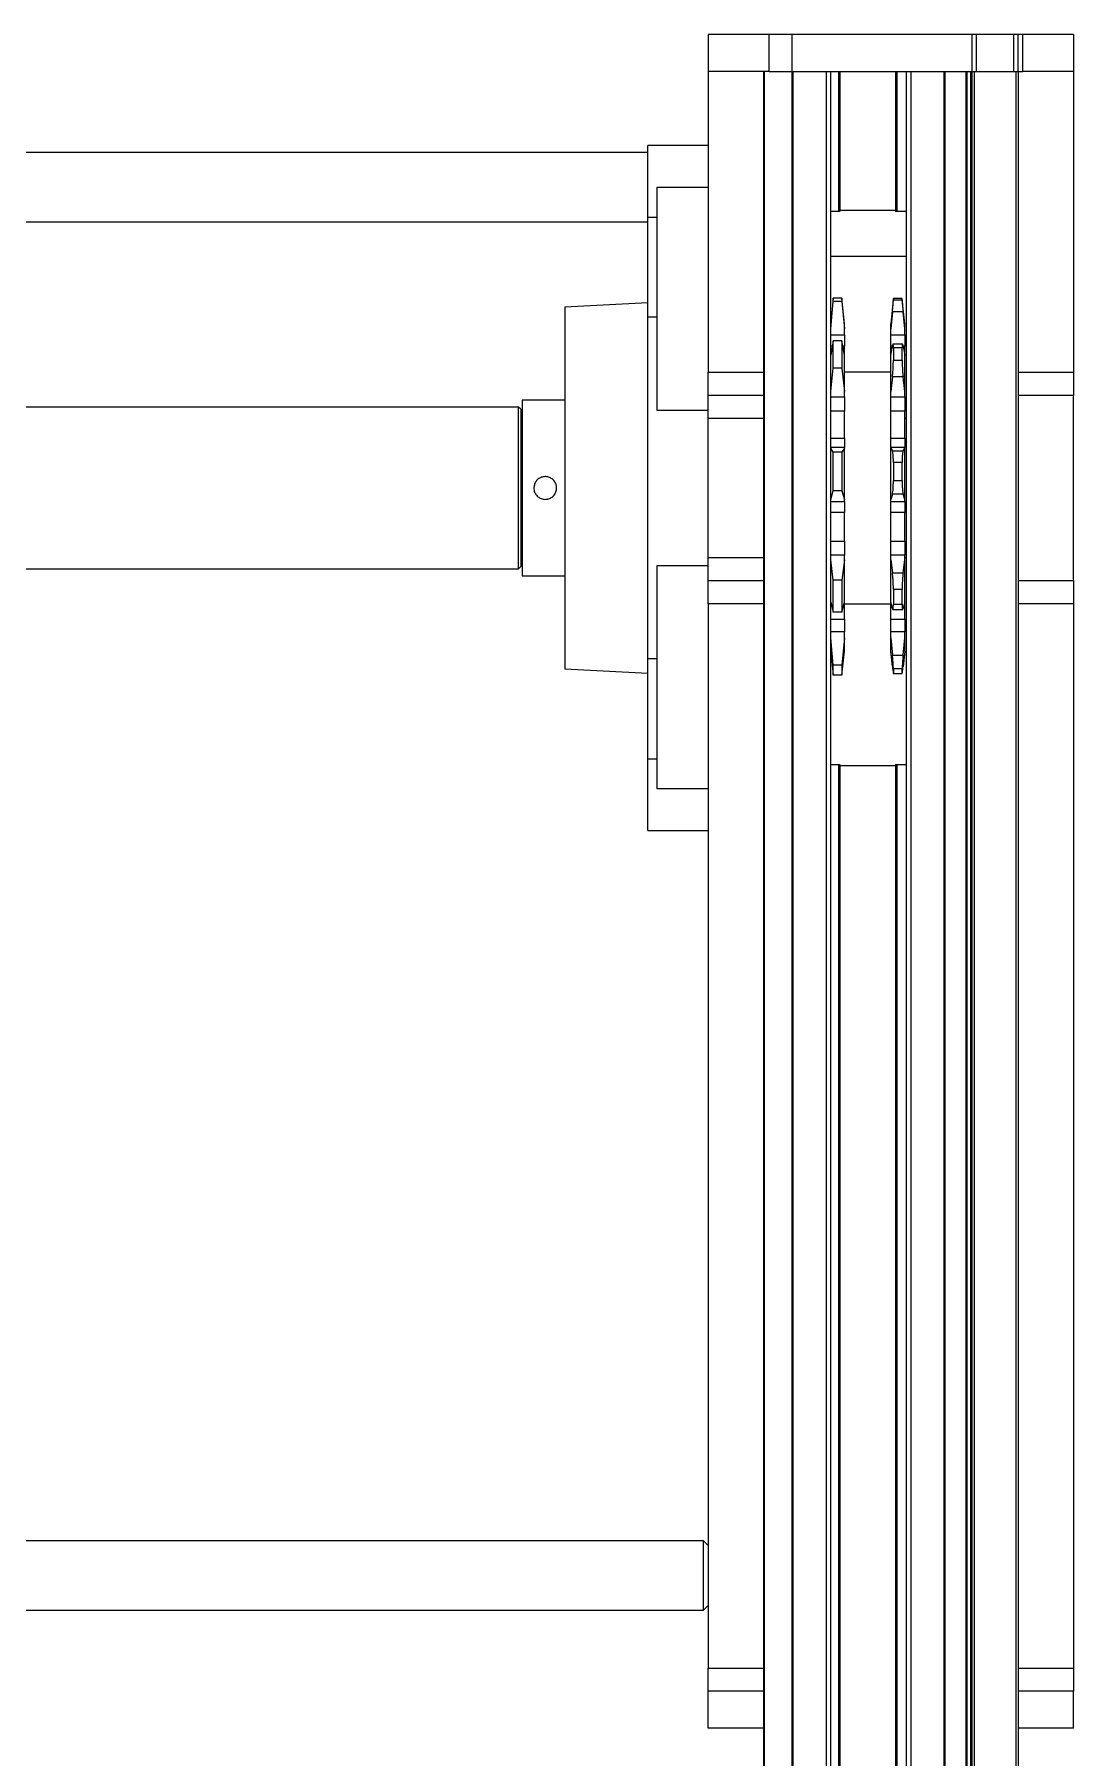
# Model space of a CAD drawing. Header units: millimetres. Extents: x 2676 to 14409, y -484 to 4878.
# Drawn here: x 13300.7 to 13525.3, y 4440.3 to 4812.7 of the extents above; entities that cross this region are included whole.
import ezdxf

# ---------------------------------------------------------------- set-up
doc = ezdxf.new("R2010")
doc.units = ezdxf.units.MM

msp = doc.modelspace()

# ---------------------------------------------------------------- linework, layer by layer
at = {"color": 7, "linetype": 'Continuous', "lineweight": 15}
for p, q in [((13446.33, 4812.66, 2353.14), (13446.33, 4804.66, 2353.14)), ((13459.53, 4812.66, 2353.14), (13446.33, 4812.66, 2353.14)), ((13459.53, 4804.66, 2353.14), (13459.53, 4812.66, 2353.14)), ((13464.53, 4812.66, 2353.14), (13459.53, 4812.66, 2353.14)), ((13464.53, 4804.66, 2353.14), (13464.53, 4812.66, 2353.14)), ((13503.33, 4812.66, 2353.14), (13464.53, 4812.66, 2353.14)), ((13503.33, 4812.66, 2353.14), (13503.33, 4804.66, 2353.14)), ((13504.33, 4812.66, 2353.14), (13503.33, 4812.66, 2353.14)), ((13504.33, 4804.66, 2353.14), (13504.33, 4812.66, 2353.14)), ((13512.33, 4812.66, 2353.14), (13504.33, 4812.66, 2353.14)), ((13512.33, 4812.66, 2353.14), (13512.33, 4804.66, 2353.14)), ((13513.33, 4812.66, 2353.14), (13512.33, 4812.66, 2353.14)), ((13513.33, 4804.66, 2353.14), (13513.33, 4812.66, 2353.14)), ((13514.33, 4812.66, 2353.14), (13513.33, 4812.66, 2353.14)), ((13514.33, 4804.66, 2353.14), (13514.33, 4812.66, 2353.14)), ((13525.33, 4812.66, 2353.14), (13514.33, 4812.66, 2353.14)), ((13525.33, 4812.66, 2353.14), (13525.33, 4804.66, 2353.14)), ((13459.53, 4804.66, 2353.14), (13446.33, 4804.66, 2353.14)), ((13458.33, 4804.66, 2353.14), (13446.33, 4804.66, 2353.14)), ((13446.33, 4804.66, 2353.14), (13446.33, 4739.66, 2353.14)), ((13458.33, 4804.66, 2353.14), (13458.33, 4739.66, 2353.14)), ((13458.42, 4804.66, 2353.14), (13458.42, 3804.66, 2353.14)), ((13459.53, 4804.66, 2353.14), (13464.53, 4804.66, 2353.14)), ((13459.53, 4804.66, 2353.14), (13464.44, 4804.66, 2353.14)), ((13464.44, 4804.66, 2353.14), (13464.44, 3804.66, 2353.14)), ((13464.53, 4804.66, 2353.14), (13503.33, 4804.66, 2353.14)), ((13464.65, 4804.66, 2353.14), (13464.65, 3804.66, 2353.14)), ((13464.65, 4804.66, 2353.14), (13471.83, 4804.66, 2353.14)), ((13471.83, 4804.66, 2353.14), (13471.83, 3804.66, 2353.14)), ((13472.83, 3804.66, 2353.14), (13472.83, 4804.66, 2353.14)), ((13474.53, 4804.66, 2353.14), (13474.53, 4774.41, 2353.14)), ((13474.83, 4804.66, 2353.14), (13474.83, 4774.51, 2353.14)), ((13486.83, 4804.66, 2353.14), (13486.83, 4774.51, 2353.14)), ((13487.13, 4804.66, 2353.14), (13487.13, 4774.41, 2353.14)), ((13489.13, 4804.66, 2353.14), (13489.13, 3804.66, 2353.14)), ((13490.13, 4804.66, 2353.14), (13490.13, 3804.66, 2353.14)), ((13490.13, 4804.66, 2353.14), (13497.3, 4804.66, 2353.14)), ((13497.3, 4804.66, 2353.14), (13497.3, 3804.66, 2353.14)), ((13497.52, 4804.66, 2353.14), (13497.52, 3804.66, 2353.14)), ((13502.04, 4804.66, 2353.14), (13502.04, 3804.66, 2353.14)), ((13502.25, 4804.66, 2353.14), (13502.25, 3804.66, 2353.14)), ((13503.03, 4804.66, 2353.14), (13503.03, 3804.66, 2353.14)), ((13503.33, 4804.66, 2353.14), (13503.33, 3804.66, 2353.14)), ((13503.33, 4804.66, 2353.14), (13503.83, 4804.66, 2353.14)), ((13503.83, 4804.66, 2353.14), (13503.83, 3804.66, 2353.14)), ((13503.83, 4804.66, 2353.14), (13512.83, 4804.66, 2353.14)), ((13504.33, 4804.66, 2353.14), (13512.33, 4804.66, 2353.14)), ((13512.83, 4804.66, 2353.14), (13512.83, 3804.66, 2353.14)), ((13512.83, 4804.66, 2353.14), (13513.33, 4804.66, 2353.14)), ((13513.33, 4804.66, 2353.14), (13514.33, 4804.66, 2353.14)), ((13513.33, 4804.66, 2353.14), (13513.33, 3804.66, 2353.14)), ((13525.33, 4804.66, 2353.14), (13514.33, 4804.66, 2353.14)), ((13525.33, 4804.66, 2353.14), (13525.33, 4739.66, 2353.14)), ((13446.33, 4788.66, 2353.14), (13433.33, 4788.66, 2353.14)), ((13433.33, 4773.16, 2353.14), (13433.33, 4788.66, 2353.14)), ((13433.33, 4787.16, 2353.14), (13169.33, 4787.16, 2353.14)), ((13435.33, 4731.42, 2353.14), (13435.33, 4779.66, 2353.14)), ((13435.33, 4779.66, 2353.14), (13446.33, 4779.66, 2353.14)), ((13474.53, 4774.41, 2353.14), (13472.83, 4774.41, 2353.14)), ((13486.83, 4774.66, 2353.14), (13474.83, 4774.66, 2353.14)), ((13489.13, 4774.41, 2353.14), (13487.13, 4774.41, 2353.14)), ((13169.33, 4772.16, 2353.14), (13433.33, 4772.16, 2353.14)), ((13433.33, 4773.16, 2353.14), (13435.33, 4773.16, 2353.14)), ((13433.33, 4751.54, 2353.14), (13433.33, 4773.16, 2353.14)), ((13489.13, 4764.66, 2353.14), (13472.83, 4764.66, 2353.14)), ((13473.38, 4755.66, 2353.14), (13472.83, 4750.13, 2353.14)), ((13472.83, 4749.08, 2353.14), (13473.38, 4754.93, 2353.14)), ((13475.27, 4755.66, 2353.14), (13473.38, 4755.66, 2353.14)), ((13473.38, 4754.93, 2353.14), (13473.38, 4755.66, 2353.14)), ((13475.27, 4754.93, 2353.14), (13473.38, 4754.93, 2353.14)), ((13475.83, 4750.13, 2353.14), (13475.27, 4755.66, 2353.14)), ((13475.27, 4755.66, 2353.14), (13475.27, 4754.93, 2353.14)), ((13475.27, 4754.93, 2353.14), (13475.83, 4749.08, 2353.14)), ((13486.35, 4755.34, 2353.14), (13485.83, 4750.13, 2353.14)), ((13488.28, 4755.63, 2353.14), (13486.38, 4755.63, 2353.14)), ((13486.38, 4755.63, 2353.14), (13486.38, 4755.3, 2353.14)), ((13488.27, 4755.63, 2353.14), (13486.38, 4755.63, 2353.14)), ((13486.38, 4755.3, 2353.14), (13488.27, 4755.3, 2353.14)), ((13488.27, 4755.3, 2353.14), (13488.27, 4755.63, 2353.14)), ((13488.83, 4750.13, 2353.14), (13488.31, 4755.34, 2353.14)), ((13433.33, 4754.66, 2353.14), (13415.33, 4753.72, 2353.14)), ((13415.33, 4753.72, 2353.14), (13415.33, 4675.61, 2353.14)), ((13433.33, 4677.79, 2353.14), (13433.33, 4751.54, 2353.14)), ((13435.33, 4751.54, 2353.14), (13433.33, 4751.54, 2353.14)), ((13486.17, 4752.75, 2353.14), (13485.83, 4749.08, 2353.14)), ((13488.48, 4752.75, 2353.14), (13486.17, 4752.75, 2353.14)), ((13488.83, 4749.08, 2353.14), (13488.48, 4752.75, 2353.14)), ((13472.83, 4747.74, 2353.14), (13475.83, 4747.74, 2353.14)), ((13475.83, 4749.08, 2353.14), (13475.83, 4750.13, 2353.14)), ((13475.83, 4747.74, 2353.14), (13475.83, 4749.08, 2353.14)), ((13475.83, 4747.74, 2353.14), (13475.83, 4745.33, 2353.14)), ((13485.83, 4749.08, 2353.14), (13485.83, 4750.13, 2353.14)), ((13485.83, 4747.74, 2353.14), (13485.83, 4749.08, 2353.14)), ((13485.83, 4747.74, 2353.14), (13488.83, 4747.74, 2353.14)), ((13485.83, 4745.33, 2353.14), (13485.83, 4747.74, 2353.14)), ((13488.83, 4749.08, 2353.14), (13488.83, 4750.13, 2353.14)), ((13488.83, 4747.74, 2353.14), (13488.83, 4749.08, 2353.14)), ((13488.83, 4747.74, 2353.14), (13488.83, 4745.33, 2353.14)), ((13473.38, 4746.47, 2353.14), (13472.83, 4743.36, 2353.14)), ((13473.38, 4740.53, 2353.14), (13473.38, 4746.47, 2353.14)), ((13475.27, 4746.47, 2353.14), (13473.38, 4746.47, 2353.14)), ((13475.27, 4746.47, 2353.14), (13475.27, 4740.53, 2353.14)), ((13475.83, 4743.36, 2353.14), (13475.27, 4746.47, 2353.14)), ((13475.83, 4743.36, 2353.14), (13475.83, 4745.33, 2353.14)), ((13485.83, 4743.36, 2353.14), (13485.83, 4745.33, 2353.14)), ((13485.83, 4743.36, 2353.14), (13486.17, 4745.31, 2353.14)), ((13488.35, 4745.76, 2353.14), (13486.31, 4745.76, 2353.14)), ((13486.38, 4744.98, 2353.14), (13486.38, 4742.26, 2353.14)), ((13488.27, 4744.98, 2353.14), (13486.38, 4744.98, 2353.14)), ((13488.27, 4742.26, 2353.14), (13488.27, 4744.98, 2353.14)), ((13488.48, 4745.31, 2353.14), (13488.83, 4743.36, 2353.14)), ((13488.83, 4743.36, 2353.14), (13488.83, 4745.33, 2353.14)), ((13472.83, 4735.51, 2353.14), (13473.38, 4740.53, 2353.14)), ((13475.27, 4740.53, 2353.14), (13473.38, 4740.53, 2353.14)), ((13475.27, 4740.53, 2353.14), (13475.83, 4735.51, 2353.14)), ((13475.83, 4735.51, 2353.14), (13475.83, 4743.36, 2353.14)), ((13485.83, 4735.51, 2353.14), (13485.83, 4743.36, 2353.14)), ((13486.38, 4742.26, 2353.14), (13488.27, 4742.26, 2353.14)), ((13488.83, 4735.51, 2353.14), (13488.83, 4743.36, 2353.14)), ((13446.33, 4739.66, 2353.14), (13458.33, 4739.66, 2353.14)), ((13446.33, 4734.66, 2353.14), (13446.33, 4739.66, 2353.14)), ((13458.33, 4739.66, 2353.14), (13458.33, 4738.34, 2353.14)), ((13458.33, 4738.34, 2353.14), (13458.33, 4690.99, 2353.14)), ((13485.83, 4739.66, 2353.14), (13475.83, 4739.66, 2353.14)), ((13486.17, 4738.66, 2353.14), (13485.83, 4735.51, 2353.14)), ((13488.48, 4738.66, 2353.14), (13486.17, 4738.66, 2353.14)), ((13488.83, 4735.51, 2353.14), (13488.48, 4738.66, 2353.14)), ((13513.33, 4739.66, 2353.14), (13525.33, 4739.66, 2353.14)), ((13525.33, 4739.66, 2353.14), (13525.33, 4734.66, 2353.14)), ((13415.33, 4733.66, 2353.14), (13406.13, 4733.66, 2353.14)), ((13406.13, 4733.66, 2353.14), (13406.13, 4695.66, 2353.14)), ((13446.33, 4731.42, 2353.14), (13446.33, 4734.66, 2353.14)), ((13458.33, 4734.66, 2353.14), (13446.33, 4734.66, 2353.14)), ((13472.83, 4734.36, 2353.14), (13475.83, 4734.36, 2353.14)), ((13475.83, 4734.36, 2353.14), (13475.83, 4735.51, 2353.14)), ((13475.83, 4734.36, 2353.14), (13475.83, 4731.25, 2353.14)), ((13485.83, 4734.36, 2353.14), (13485.83, 4735.51, 2353.14)), ((13485.83, 4734.36, 2353.14), (13488.83, 4734.36, 2353.14)), ((13485.83, 4731.25, 2353.14), (13485.83, 4734.36, 2353.14)), ((13488.83, 4734.36, 2353.14), (13488.83, 4735.51, 2353.14)), ((13488.83, 4734.36, 2353.14), (13488.83, 4731.25, 2353.14)), ((13525.33, 4734.66, 2353.14), (13513.33, 4734.66, 2353.14)), ((13525.33, 4694.66, 2353.14), (13525.33, 4734.66, 2353.14)), ((13405.33, 4732.16, 2353.14), (13197.33, 4732.16, 2353.14)), ((13405.83, 4731.66, 2353.14), (13405.33, 4732.16, 2353.14)), ((13405.33, 4714.95, 2353.14), (13405.33, 4732.16, 2353.14)), ((13405.83, 4731.66, 2353.14), (13405.83, 4714.94, 2353.14)), ((13406.13, 4729.66, 2353.14), (13405.83, 4729.66, 2353.14)), ((13446.33, 4731.42, 2353.14), (13435.33, 4731.42, 2353.14)), ((13446.33, 4697.91, 2353.14), (13446.33, 4731.42, 2353.14)), ((13458.33, 4729.66, 2353.14), (13446.33, 4729.66, 2353.14)), ((13475.83, 4731.25, 2353.14), (13472.83, 4731.25, 2353.14)), ((13475.83, 4725.41, 2353.14), (13475.83, 4731.25, 2353.14)), ((13488.83, 4731.25, 2353.14), (13485.83, 4731.25, 2353.14)), ((13485.83, 4725.41, 2353.14), (13485.83, 4731.25, 2353.14)), ((13488.83, 4725.41, 2353.14), (13488.83, 4731.25, 2353.14)), ((13489.13, 4729.66, 2353.14), (13488.83, 4729.66, 2353.14)), ((13472.83, 4725.41, 2353.14), (13475.83, 4725.41, 2353.14)), ((13475.83, 4725.41, 2353.14), (13475.83, 4723.43, 2353.14)), ((13485.83, 4725.41, 2353.14), (13488.83, 4725.41, 2353.14)), ((13485.83, 4723.43, 2353.14), (13485.83, 4725.41, 2353.14)), ((13488.83, 4725.41, 2353.14), (13488.83, 4723.43, 2353.14)), ((13475.83, 4723.43, 2353.14), (13472.83, 4723.43, 2353.14)), ((13473.38, 4722.4, 2353.14), (13472.83, 4723.24, 2353.14)), ((13473.38, 4714.03, 2353.14), (13473.38, 4722.4, 2353.14)), ((13475.27, 4722.4, 2353.14), (13473.38, 4722.4, 2353.14)), ((13475.83, 4723.24, 2353.14), (13475.27, 4722.4, 2353.14)), ((13475.27, 4722.4, 2353.14), (13475.27, 4714.03, 2353.14)), ((13475.83, 4723.24, 2353.14), (13475.83, 4723.43, 2353.14)), ((13475.83, 4712.19, 2353.14), (13475.83, 4723.24, 2353.14)), ((13488.83, 4723.43, 2353.14), (13485.83, 4723.43, 2353.14)), ((13485.83, 4723.24, 2353.14), (13485.83, 4723.43, 2353.14)), ((13485.83, 4723.24, 2353.14), (13486.17, 4722.71, 2353.14)), ((13485.83, 4712.19, 2353.14), (13485.83, 4723.24, 2353.14)), ((13486.17, 4722.71, 2353.14), (13488.48, 4722.71, 2353.14)), ((13488.48, 4722.71, 2353.14), (13488.83, 4723.24, 2353.14)), ((13488.83, 4723.24, 2353.14), (13488.83, 4723.43, 2353.14)), ((13488.83, 4712.19, 2353.14), (13488.83, 4723.24, 2353.14)), ((13486.38, 4720.15, 2353.14), (13486.38, 4716.31, 2353.14)), ((13488.27, 4720.15, 2353.14), (13486.38, 4720.15, 2353.14)), ((13488.27, 4716.31, 2353.14), (13488.27, 4720.15, 2353.14)), ((13405.33, 4697.16, 2353.14), (13405.33, 4714.95, 2353.14)), ((13405.83, 4714.94, 2353.14), (13405.83, 4697.66, 2353.14)), ((13472.83, 4712.19, 2353.14), (13473.38, 4714.03, 2353.14)), ((13475.27, 4714.03, 2353.14), (13473.38, 4714.03, 2353.14)), ((13475.27, 4714.03, 2353.14), (13475.83, 4712.19, 2353.14)), ((13486.38, 4716.31, 2353.14), (13488.27, 4716.31, 2353.14)), ((13472.83, 4711.76, 2353.14), (13475.83, 4711.76, 2353.14)), ((13475.83, 4711.76, 2353.14), (13475.83, 4712.19, 2353.14)), ((13475.83, 4711.76, 2353.14), (13475.83, 4709.4, 2353.14)), ((13486.17, 4713.34, 2353.14), (13485.83, 4712.19, 2353.14)), ((13485.83, 4711.76, 2353.14), (13485.83, 4712.19, 2353.14)), ((13485.83, 4711.76, 2353.14), (13488.83, 4711.76, 2353.14)), ((13485.83, 4709.4, 2353.14), (13485.83, 4711.76, 2353.14)), ((13488.48, 4713.34, 2353.14), (13486.17, 4713.34, 2353.14)), ((13488.83, 4712.19, 2353.14), (13488.48, 4713.34, 2353.14)), ((13488.83, 4711.76, 2353.14), (13488.83, 4712.19, 2353.14)), ((13488.83, 4711.76, 2353.14), (13488.83, 4709.4, 2353.14)), ((13475.83, 4709.4, 2353.14), (13472.83, 4709.4, 2353.14)), ((13475.83, 4703.18, 2353.14), (13475.83, 4709.4, 2353.14)), ((13488.83, 4709.4, 2353.14), (13485.83, 4709.4, 2353.14)), ((13485.83, 4703.18, 2353.14), (13485.83, 4709.4, 2353.14)), ((13488.83, 4703.18, 2353.14), (13488.83, 4709.4, 2353.14)), ((13472.83, 4703.18, 2353.14), (13475.83, 4703.18, 2353.14)), ((13475.83, 4703.18, 2353.14), (13475.83, 4700.12, 2353.14)), ((13485.83, 4703.18, 2353.14), (13488.83, 4703.18, 2353.14)), ((13485.83, 4700.12, 2353.14), (13485.83, 4703.18, 2353.14)), ((13488.83, 4703.18, 2353.14), (13488.83, 4700.12, 2353.14)), ((13405.83, 4699.66, 2353.14), (13406.13, 4699.66, 2353.14)), ((13446.33, 4699.66, 2353.14), (13458.33, 4699.66, 2353.14)), ((13475.83, 4700.12, 2353.14), (13472.83, 4700.12, 2353.14)), ((13473.38, 4694.71, 2353.14), (13472.83, 4699.11, 2353.14)), ((13475.83, 4699.11, 2353.14), (13475.27, 4694.71, 2353.14)), ((13475.83, 4699.11, 2353.14), (13475.83, 4700.12, 2353.14)), ((13475.83, 4690.02, 2353.14), (13475.83, 4699.11, 2353.14)), ((13488.83, 4700.12, 2353.14), (13485.83, 4700.12, 2353.14)), ((13485.83, 4699.11, 2353.14), (13485.83, 4700.12, 2353.14)), ((13485.83, 4699.11, 2353.14), (13486.17, 4696.35, 2353.14)), ((13485.83, 4690.02, 2353.14), (13485.83, 4699.11, 2353.14)), ((13488.48, 4696.35, 2353.14), (13488.83, 4699.11, 2353.14)), ((13488.83, 4699.11, 2353.14), (13488.83, 4700.12, 2353.14)), ((13488.83, 4699.66, 2353.14), (13489.13, 4699.66, 2353.14)), ((13488.83, 4690.02, 2353.14), (13488.83, 4699.11, 2353.14)), ((13197.33, 4697.16, 2353.14), (13405.33, 4697.16, 2353.14)), ((13405.33, 4697.16, 2353.14), (13405.83, 4697.66, 2353.14)), ((13406.13, 4695.66, 2353.14), (13415.33, 4695.66, 2353.14)), ((13435.33, 4697.91, 2353.14), (13446.33, 4697.91, 2353.14)), ((13435.33, 4649.67, 2353.14), (13435.33, 4697.91, 2353.14)), ((13446.33, 4694.66, 2353.14), (13446.33, 4697.91, 2353.14)), ((13486.17, 4696.35, 2353.14), (13488.48, 4696.35, 2353.14)), ((13446.33, 4694.66, 2353.14), (13458.33, 4694.66, 2353.14)), ((13446.33, 4689.66, 2353.14), (13446.33, 4694.66, 2353.14)), ((13473.38, 4687.83, 2353.14), (13473.38, 4694.71, 2353.14)), ((13475.27, 4694.71, 2353.14), (13473.38, 4694.71, 2353.14)), ((13475.27, 4694.71, 2353.14), (13475.27, 4687.83, 2353.14)), ((13486.38, 4692.75, 2353.14), (13486.38, 4689.59, 2353.14)), ((13488.27, 4692.75, 2353.14), (13486.38, 4692.75, 2353.14)), ((13488.27, 4689.59, 2353.14), (13488.27, 4692.75, 2353.14)), ((13513.33, 4694.66, 2353.14), (13525.33, 4694.66, 2353.14)), ((13525.33, 4694.66, 2353.14), (13525.33, 4689.66, 2353.14)), ((13458.33, 4689.66, 2353.14), (13446.33, 4689.66, 2353.14)), ((13446.33, 4689.66, 2353.14), (13446.33, 4459.66, 2353.14)), ((13458.33, 4690.99, 2353.14), (13458.33, 4689.66, 2353.14)), ((13458.33, 4689.66, 2353.14), (13458.33, 4459.66, 2353.14)), ((13472.83, 4690.02, 2353.14), (13473.38, 4687.83, 2353.14)), ((13475.27, 4687.83, 2353.14), (13473.38, 4687.83, 2353.14)), ((13475.27, 4687.83, 2353.14), (13475.83, 4690.02, 2353.14)), ((13475.83, 4686.32, 2353.14), (13475.83, 4690.02, 2353.14)), ((13475.83, 4689.66, 2353.14), (13485.83, 4689.66, 2353.14)), ((13486.17, 4688.64, 2353.14), (13485.83, 4690.02, 2353.14)), ((13485.83, 4686.32, 2353.14), (13485.83, 4690.02, 2353.14)), ((13486.27, 4688.43, 2353.14), (13488.39, 4688.43, 2353.14)), ((13486.38, 4689.59, 2353.14), (13488.27, 4689.59, 2353.14)), ((13488.83, 4690.02, 2353.14), (13488.48, 4688.64, 2353.14)), ((13488.83, 4686.32, 2353.14), (13488.83, 4690.02, 2353.14)), ((13525.33, 4689.66, 2353.14), (13513.33, 4689.66, 2353.14)), ((13525.33, 4689.66, 2353.14), (13525.33, 4459.66, 2353.14)), ((13472.83, 4686.32, 2353.14), (13475.83, 4686.32, 2353.14)), ((13475.83, 4686.32, 2353.14), (13475.83, 4683.61, 2353.14)), ((13485.83, 4686.32, 2353.14), (13488.83, 4686.32, 2353.14)), ((13485.83, 4683.61, 2353.14), (13485.83, 4686.32, 2353.14)), ((13488.83, 4686.32, 2353.14), (13488.83, 4683.61, 2353.14)), ((13475.83, 4683.61, 2353.14), (13472.83, 4683.61, 2353.14)), ((13473.38, 4676.36, 2353.14), (13472.83, 4682.26, 2353.14)), ((13475.83, 4682.26, 2353.14), (13475.27, 4676.36, 2353.14)), ((13475.83, 4682.26, 2353.14), (13475.83, 4683.61, 2353.14)), ((13475.83, 4679.39, 2353.14), (13475.83, 4682.26, 2353.14)), ((13488.83, 4683.61, 2353.14), (13485.83, 4683.61, 2353.14)), ((13485.83, 4682.26, 2353.14), (13485.83, 4683.61, 2353.14)), ((13485.83, 4682.26, 2353.14), (13486.17, 4678.56, 2353.14)), ((13485.83, 4679.39, 2353.14), (13485.83, 4682.26, 2353.14)), ((13488.48, 4678.56, 2353.14), (13488.83, 4682.26, 2353.14)), ((13488.83, 4682.26, 2353.14), (13488.83, 4683.61, 2353.14)), ((13488.83, 4679.39, 2353.14), (13488.83, 4682.26, 2353.14)), ((13433.33, 4677.79, 2353.14), (13435.33, 4677.79, 2353.14)), ((13433.33, 4656.16, 2353.14), (13433.33, 4677.79, 2353.14)), ((13472.83, 4679.39, 2353.14), (13473.38, 4674.18, 2353.14)), ((13475.27, 4674.18, 2353.14), (13475.83, 4679.39, 2353.14)), ((13486.17, 4676.12, 2353.14), (13485.83, 4679.39, 2353.14)), ((13486.17, 4678.56, 2353.14), (13488.48, 4678.56, 2353.14)), ((13488.83, 4679.39, 2353.14), (13488.48, 4676.12, 2353.14)), ((13415.33, 4675.61, 2353.14), (13433.33, 4674.66, 2353.14)), ((13475.27, 4676.36, 2353.14), (13473.38, 4676.36, 2353.14)), ((13473.38, 4674.18, 2353.14), (13473.38, 4676.36, 2353.14)), ((13475.27, 4674.18, 2353.14), (13473.38, 4674.18, 2353.14)), ((13475.27, 4676.36, 2353.14), (13475.27, 4674.18, 2353.14)), ((13486.37, 4674.54, 2353.14), (13488.28, 4674.54, 2353.14)), ((13486.38, 4675.6, 2353.14), (13486.38, 4674.61, 2353.14)), ((13488.27, 4675.6, 2353.14), (13486.38, 4675.6, 2353.14)), ((13486.38, 4674.61, 2353.14), (13488.27, 4674.61, 2353.14)), ((13488.27, 4674.61, 2353.14), (13488.27, 4675.6, 2353.14)), ((13433.33, 4656.16, 2353.14), (13435.33, 4656.16, 2353.14)), ((13433.33, 4640.66, 2353.14), (13433.33, 4656.16, 2353.14)), ((13472.83, 4654.92, 2353.14), (13474.53, 4654.92, 2353.14)), ((13474.53, 4654.92, 2353.14), (13474.53, 3804.66, 2353.14)), ((13474.83, 4654.82, 2353.14), (13474.83, 3804.66, 2353.14)), ((13474.83, 4654.66, 2353.14), (13486.83, 4654.66, 2353.14)), ((13486.83, 4654.82, 2353.14), (13486.83, 3804.66, 2353.14)), ((13487.13, 4654.92, 2353.14), (13487.13, 3804.66, 2353.14)), ((13487.13, 4654.92, 2353.14), (13489.13, 4654.92, 2353.14)), ((13446.33, 4649.67, 2353.14), (13435.33, 4649.67, 2353.14)), ((13433.33, 4640.66, 2353.14), (13446.33, 4640.66, 2353.14)), ((13445.33, 4487.16, 2353.14), (13157.33, 4487.16, 2353.14)), ((13446.33, 4486.16, 2353.14), (13445.33, 4487.16, 2353.14)), ((13445.33, 4472.16, 2353.14), (13445.33, 4487.16, 2353.14)), ((13157.33, 4472.16, 2353.14), (13445.33, 4472.16, 2353.14)), ((13445.33, 4472.16, 2353.14), (13446.33, 4473.16, 2353.14)), ((13446.33, 4459.66, 2353.14), (13458.33, 4459.66, 2353.14)), ((13446.33, 4454.66, 2353.14), (13446.33, 4459.66, 2353.14)), ((13458.33, 4459.66, 2353.14), (13458.33, 4458.34, 2353.14)), ((13458.33, 4458.34, 2353.14), (13458.33, 3804.66, 2353.14)), ((13513.33, 4459.66, 2353.14), (13525.33, 4459.66, 2353.14)), ((13525.33, 4459.66, 2353.14), (13525.33, 4454.66, 2353.14)), ((13446.33, 4446.66, 2353.14), (13446.33, 4454.66, 2353.14)), ((13458.33, 4454.66, 2353.14), (13446.33, 4454.66, 2353.14)), ((13525.33, 4454.66, 2353.14), (13513.33, 4454.66, 2353.14)), ((13525.33, 4446.66, 2353.14), (13525.33, 4454.66, 2353.14)), ((13458.33, 4446.66, 2353.14), (13446.33, 4446.66, 2353.14)), ((13525.33, 4446.66, 2353.14), (13513.33, 4446.66, 2353.14))]:
    msp.add_line(p, q, dxfattribs=at)
at = {"color": 8, "linetype": 'Continuous', "lineweight": 15}
for p, q in [((13473.18, 4745.33, 2353.14), (13472.83, 4745.33, 2353.14)), ((13475.83, 4745.33, 2353.14), (13475.48, 4745.33, 2353.14)), ((13486.18, 4745.33, 2353.14), (13485.83, 4745.33, 2353.14)), ((13488.83, 4745.33, 2353.14), (13488.48, 4745.33, 2353.14))]:
    msp.add_line(p, q, dxfattribs=at)
at = {"color": 7, "linetype": 'Continuous', "lineweight": 15}
for points, knots in [([(13474.83, 4774.51, 2353.14), (13474.83, 4774.49, 2353.14), (13474.8, 4774.46, 2353.14), (13474.69, 4774.42, 2353.14), (13474.61, 4774.41, 2353.14), (13474.53, 4774.41, 2353.14)], [0, 0, 0, 0, 0.5, 0.5, 1, 1, 1, 1]), ([(13487.13, 4774.41, 2353.14), (13487.05, 4774.41, 2353.14), (13486.97, 4774.42, 2353.14), (13486.86, 4774.46, 2353.14), (13486.83, 4774.49, 2353.14), (13486.83, 4774.51, 2353.14)], [0, 0, 0, 0, 0.5, 0.5, 1, 1, 1, 1]), ([(13486.17, 4752.75, 2353.14), (13486.2, 4753.08, 2353.14), (13486.27, 4753.74, 2353.14), (13486.33, 4754.55, 2353.14), (13486.37, 4755.1, 2353.14), (13486.38, 4755.24, 2353.14), (13486.38, 4755.3, 2353.14)], [0, 0, 0, 0, 0.261471, 0.523052, 0.783801, 1, 1, 1, 1]), ([(13486.38, 4755.63, 2353.14), (13486.38, 4755.62, 2353.14), (13486.37, 4755.6, 2353.14), (13486.34, 4755.3, 2353.14), (13486.33, 4755.17, 2353.14)], [0, 0, 0, 0, 0.574991, 1, 1, 1, 1]), ([(13488.32, 4755.19, 2353.14), (13488.31, 4755.33, 2353.14), (13488.28, 4755.61, 2353.14), (13488.28, 4755.62, 2353.14), (13488.27, 4755.63, 2353.14)], [0, 0, 0, 0, 0.5182303, 1, 1, 1, 1]), ([(13488.27, 4755.3, 2353.14), (13488.28, 4755.22, 2353.14), (13488.28, 4755.06, 2353.14), (13488.33, 4754.43, 2353.14), (13488.4, 4753.64, 2353.14), (13488.46, 4753.03, 2353.14), (13488.48, 4752.75, 2353.14)], [0, 0, 0, 0, 0.259269, 0.518579, 0.778372, 1, 1, 1, 1]), ([(13486.38, 4744.98, 2353.14), (13486.38, 4745.18, 2353.14), (13486.37, 4745.59, 2353.14), (13486.32, 4745.81, 2353.14), (13486.26, 4745.73, 2353.14), (13486.2, 4745.44, 2353.14), (13486.17, 4745.31, 2353.14)], [0, 0, 0, 0, 0.259283, 0.518594, 0.778385, 1, 1, 1, 1]), ([(13488.48, 4745.31, 2353.14), (13488.45, 4745.46, 2353.14), (13488.39, 4745.76, 2353.14), (13488.32, 4745.79, 2353.14), (13488.28, 4745.53, 2353.14), (13488.28, 4745.15, 2353.14), (13488.27, 4744.98, 2353.14)], [0, 0, 0, 0, 0.261492, 0.523068, 0.783809, 1, 1, 1, 1]), ([(13486.17, 4738.66, 2353.14), (13486.2, 4738.96, 2353.14), (13486.27, 4739.57, 2353.14), (13486.33, 4740.61, 2353.14), (13486.37, 4741.55, 2353.14), (13486.38, 4742.04, 2353.14), (13486.38, 4742.26, 2353.14)], [0, 0, 0, 0, 0.261494, 0.523073, 0.783808, 1, 1, 1, 1]), ([(13488.27, 4742.26, 2353.14), (13488.28, 4741.99, 2353.14), (13488.28, 4741.45, 2353.14), (13488.33, 4740.44, 2353.14), (13488.4, 4739.47, 2353.14), (13488.46, 4738.91, 2353.14), (13488.48, 4738.66, 2353.14)], [0, 0, 0, 0, 0.2592761, 0.5185961, 0.7783835, 1, 1, 1, 1]), ([(13486.38, 4720.15, 2353.14), (13486.38, 4720.47, 2353.14), (13486.37, 4721.13, 2353.14), (13486.32, 4721.95, 2353.14), (13486.26, 4722.51, 2353.14), (13486.2, 4722.65, 2353.14), (13486.17, 4722.71, 2353.14)], [0, 0, 0, 0, 0.2592628, 0.5185742, 0.7783716, 1, 1, 1, 1]), ([(13488.48, 4722.71, 2353.14), (13488.45, 4722.63, 2353.14), (13488.39, 4722.47, 2353.14), (13488.32, 4721.83, 2353.14), (13488.28, 4721.03, 2353.14), (13488.28, 4720.42, 2353.14), (13488.27, 4720.15, 2353.14)], [0, 0, 0, 0, 0.261482, 0.523054, 0.783805, 1, 1, 1, 1]), ([(13408.67, 4714.75, 2353.14), (13408.71, 4715.02, 2353.14), (13408.78, 4715.57, 2353.14), (13409.22, 4716.29, 2353.14), (13409.86, 4716.83, 2353.14), (13410.65, 4717.12, 2353.14), (13411.49, 4717.14, 2353.14), (13412.28, 4716.89, 2353.14), (13412.95, 4716.38, 2353.14), (13413.42, 4715.68, 2353.14), (13413.62, 4714.87, 2353.14), (13413.55, 4714.03, 2353.14), (13413.21, 4713.27, 2353.14), (13412.63, 4712.66, 2353.14), (13411.88, 4712.28, 2353.14), (13411.05, 4712.16, 2353.14), (13410.23, 4712.33, 2353.14), (13409.51, 4712.75, 2353.14), (13408.97, 4713.39, 2353.14), (13408.69, 4714.09, 2353.14), (13408.68, 4714.56, 2353.14), (13408.67, 4714.75, 2353.14)], [0, 0, 0, 0, 0.0534151, 0.1068202, 0.1605082, 0.2143396, 0.2678331, 0.3210365, 0.3744487, 0.4282428, 0.4819961, 0.5353589, 0.5885795, 0.6421304, 0.6959733, 0.7496136, 0.8028693, 0.856159, 0.9098445, 0.9636783, 1, 1, 1, 1]), ([(13486.17, 4713.34, 2353.14), (13486.2, 4713.48, 2353.14), (13486.27, 4713.75, 2353.14), (13486.33, 4714.53, 2353.14), (13486.37, 4715.41, 2353.14), (13486.38, 4716.03, 2353.14), (13486.38, 4716.31, 2353.14)], [0, 0, 0, 0, 0.261485, 0.523063, 0.783808, 1, 1, 1, 1]), ([(13488.27, 4716.31, 2353.14), (13488.28, 4715.98, 2353.14), (13488.28, 4715.3, 2353.14), (13488.33, 4714.39, 2353.14), (13488.4, 4713.7, 2353.14), (13488.46, 4713.45, 2353.14), (13488.48, 4713.34, 2353.14)], [0, 0, 0, 0, 0.259271, 0.518573, 0.778366, 1, 1, 1, 1]), ([(13486.38, 4692.75, 2353.14), (13486.38, 4693.05, 2353.14), (13486.37, 4693.65, 2353.14), (13486.32, 4694.68, 2353.14), (13486.26, 4695.62, 2353.14), (13486.2, 4696.12, 2353.14), (13486.17, 4696.35, 2353.14)], [0, 0, 0, 0, 0.259269, 0.5185874, 0.7783789, 1, 1, 1, 1]), ([(13488.48, 4696.35, 2353.14), (13488.45, 4696.08, 2353.14), (13488.39, 4695.53, 2353.14), (13488.32, 4694.51, 2353.14), (13488.28, 4693.54, 2353.14), (13488.28, 4692.99, 2353.14), (13488.27, 4692.75, 2353.14)], [0, 0, 0, 0, 0.2614966, 0.5230818, 0.7838172, 1, 1, 1, 1]), ([(13486.17, 4688.64, 2353.14), (13486.2, 4688.55, 2353.14), (13486.27, 4688.36, 2353.14), (13486.33, 4688.51, 2353.14), (13486.37, 4688.93, 2353.14), (13486.38, 4689.39, 2353.14), (13486.38, 4689.59, 2353.14)], [0, 0, 0, 0, 0.261491, 0.523069, 0.783812, 1, 1, 1, 1]), ([(13488.27, 4689.59, 2353.14), (13488.28, 4689.35, 2353.14), (13488.28, 4688.86, 2353.14), (13488.33, 4688.47, 2353.14), (13488.4, 4688.38, 2353.14), (13488.46, 4688.56, 2353.14), (13488.48, 4688.64, 2353.14)], [0, 0, 0, 0, 0.2592769, 0.5185908, 0.7783838, 1, 1, 1, 1]), ([(13486.38, 4675.6, 2353.14), (13486.38, 4675.74, 2353.14), (13486.37, 4676, 2353.14), (13486.32, 4676.76, 2353.14), (13486.26, 4677.65, 2353.14), (13486.2, 4678.27, 2353.14), (13486.17, 4678.56, 2353.14)], [0, 0, 0, 0, 0.259271, 0.5185867, 0.7783853, 1, 1, 1, 1]), ([(13488.48, 4678.56, 2353.14), (13488.45, 4678.22, 2353.14), (13488.39, 4677.54, 2353.14), (13488.32, 4676.63, 2353.14), (13488.28, 4675.94, 2353.14), (13488.28, 4675.71, 2353.14), (13488.27, 4675.6, 2353.14)], [0, 0, 0, 0, 0.26147, 0.523044, 0.783799, 1, 1, 1, 1]), ([(13486.17, 4676.12, 2353.14), (13486.2, 4675.84, 2353.14), (13486.27, 4675.27, 2353.14), (13486.33, 4674.73, 2353.14), (13486.37, 4674.49, 2353.14), (13486.38, 4674.57, 2353.14), (13486.38, 4674.61, 2353.14)], [0, 0, 0, 0, 0.261495, 0.523066, 0.78381, 1, 1, 1, 1]), ([(13488.27, 4674.61, 2353.14), (13488.28, 4674.57, 2353.14), (13488.28, 4674.49, 2353.14), (13488.33, 4674.8, 2353.14), (13488.4, 4675.36, 2353.14), (13488.46, 4675.88, 2353.14), (13488.48, 4676.12, 2353.14)], [0, 0, 0, 0, 0.2592709, 0.5185876, 0.7783754, 1, 1, 1, 1]), ([(13474.53, 4654.92, 2353.14), (13474.56, 4654.92, 2353.14), (13474.62, 4654.91, 2353.14), (13474.71, 4654.9, 2353.14), (13474.78, 4654.87, 2353.14), (13474.82, 4654.84, 2353.14), (13474.83, 4654.83, 2353.14), (13474.83, 4654.82, 2353.14)], [0, 0, 0, 0, 0.200094, 0.399958, 0.605943, 0.823797, 1, 1, 1, 1]), ([(13486.83, 4654.82, 2353.14), (13486.83, 4654.83, 2353.14), (13486.84, 4654.85, 2353.14), (13486.89, 4654.88, 2353.14), (13486.98, 4654.9, 2353.14), (13487.06, 4654.92, 2353.14), (13487.11, 4654.92, 2353.14), (13487.13, 4654.92, 2353.14)], [0, 0, 0, 0, 0.227228, 0.454458, 0.67965, 0.894275, 1, 1, 1, 1])]:
    msp.add_open_spline(points, degree=3, knots=knots, dxfattribs=at)

doc.saveas('drawing.dxf')
